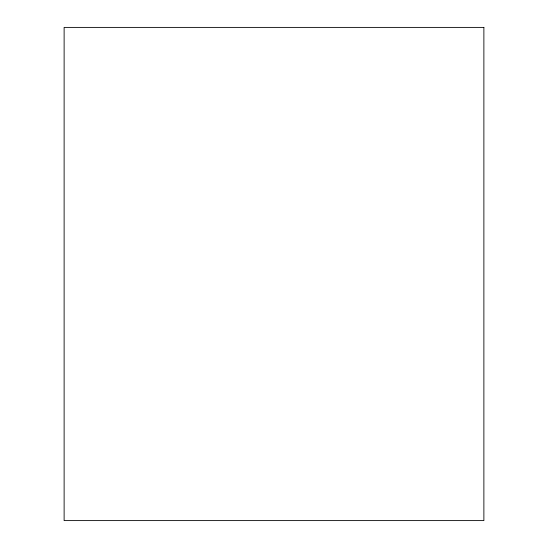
<?xml version="1.0" encoding="UTF-8"?>
<svg xmlns="http://www.w3.org/2000/svg" width="548" height="548" viewBox="0 0 548 548"><rect width="100%" height="100%" fill="white"/><g stroke="black" fill="none" stroke-linecap="round" stroke-linejoin="round"><path stroke-width="0.82" d="M483.877 27.4L64.123 27.4L64.123 520.6L483.877 520.6L483.877 27.4"/></g></svg>
